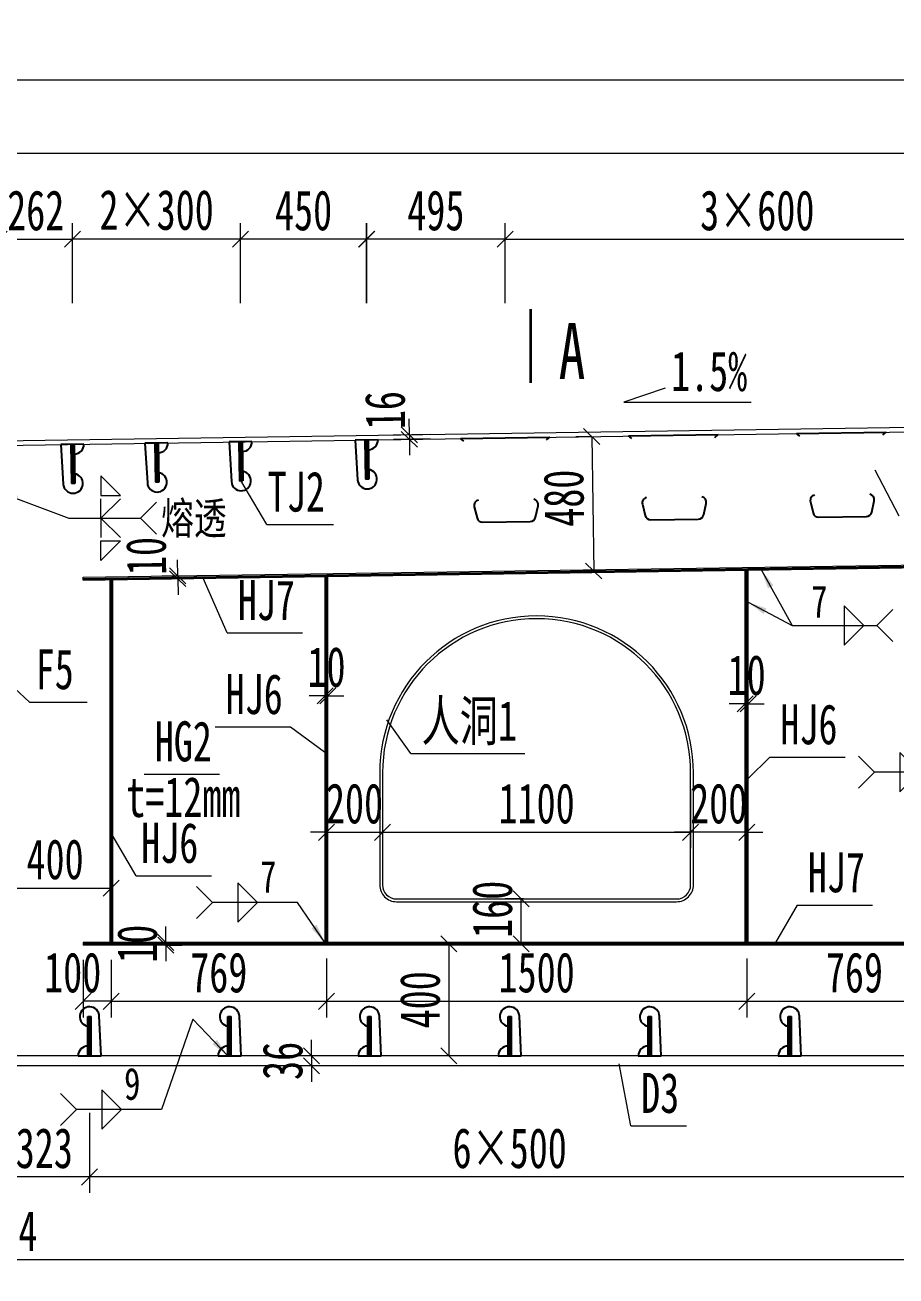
# Model space of a CAD drawing. Header units: millimetres. Extents: x -89049 to 410567, y -307459 to -100425.
# Drawn here: x 136825 to 139935, y -125392 to -120927 of the extents above; entities that cross this region are included whole.
import ezdxf
from ezdxf.enums import TextEntityAlignment as Align

# ---------------------------------------------------------------- set-up
doc = ezdxf.new("R2010")
doc.units = ezdxf.units.MM
doc.layers.get('Defpoints').update_dxf_attribs({"color": 8})
for name, color, linetype, lineweight in [('Dim', 4, 'Continuous', 15), ('文字', 7, 'Continuous', 15), ('粗线', 3, 'Continuous', 35), ('细实线', 4, 'Continuous', 15), ('钢板粗线', 1, 'Continuous', 25), ('钢板细线', 6, 'Continuous', 15)]:
    doc.layers.add(name, color=color, linetype=linetype, lineweight=lineweight)
doc.layers.add('Text', color=4, linetype='Continuous')
doc.styles.add('111', font='', dxfattribs={"width": 0.7})
doc.styles.add('BM_Dim', font='', dxfattribs={"width": 0.85})
doc.styles.add('SMEDI', font='', dxfattribs={"width": 0.75})
doc.styles.get("Standard").update_dxf_attribs({"font": ''})
doc.styles.get('111').set_extended_font_data('仿宋_GB2312')
doc.styles.get('BM_Dim').set_extended_font_data('仿宋_GB2312')
doc.styles.get('SMEDI').set_extended_font_data('仿宋_GB2312')
doc.styles.get('Standard').set_extended_font_data('仿宋_GB2312')
doc.dimstyles.new('200', dxfattribs={"dimscale": 0, "dimtxt": 2.5, "dimasz": 1, "dimexe": 1, "dimexo": 1, "dimgap": 0.6, "dimtad": 1, "dimdec": 0, "dimdsep": 46, "dimtxsty": '111', "dimblk": 'OBLIQUE', "dimcen": 0, "dimclrd": 4, "dimclre": 4, "dimclrt": 4, "dimadec": 1, "dimazin": 2, "dimtfac": 1, "dimtdec": 0, "dimtix": 1, "dimtmove": 2, "dimatfit": 3, "dimfxl": 4, "dimfxlon": 1, "dimtolj": 1, "dimlwd": -1, "dimlwe": -1, "dimarcsym": 0})
doc.dimstyles.new('MSteel_1.0_1.0', dxfattribs={"dimtxt": 3, "dimasz": 1.2, "dimexe": 1, "dimexo": 1, "dimgap": 1, "dimtad": 3, "dimtoh": 1, "dimdec": 0, "dimzin": 0, "dimdsep": 46, "dimtxsty": 'Standard', "dimblk": 'ARCHTICK', "dimcen": 0.09, "dimclrd": 3, "dimclre": 3, "dimadec": 0, "dimazin": 0, "dimtfac": 1, "dimtdec": 4, "dimtofl": 0, "dimtmove": 0, "dimatfit": 3, "dimfxl": 1, "dimtolj": 1, "dimtzin": 0, "dimarcsym": 0})

# ---------------------------------------------------------------- blocks, each defined once
blk = doc.blocks.new('_Oblique')
at = {"color": 0, "linetype": 'ByBlock', "lineweight": -2}
blk.add_line((-0.5, -0.5), (0.5, 0.5), dxfattribs=at)
blk = doc.blocks.new('*D317')
at = {"layer": 'Defpoints', "color": 0, "transparency": 16777216}
for p in [(140939.3, -121384.1), (130891.2, -122353), (140939.3, -122348.6)]:
    blk.add_point(p, dxfattribs=at)
at = {"layer": '细实线', "color": 4, "transparency": 16777216}
for p, q in [((130891.2, -121612.7), (130891.2, -121327)), ((140939.3, -121612.7), (140939.3, -121327)), ((130891.2, -121384.1), (140939.3, -121384.1))]:
    blk.add_line(p, q, dxfattribs=at)
at = {"layer": '细实线', "color": 4, "transparency": 16777216, "xscale": 57.14285714285715, "yscale": 57.14285714285715, "zscale": 57.14285714285715, "rotation": 180}
blk.add_blockref('_Oblique', (130891.2, -121384.1), dxfattribs=at)
at = {"layer": '细实线', "color": 4, "transparency": 16777216, "xscale": 57.14285714285715, "yscale": 57.14285714285715, "zscale": 57.14285714285715}
blk.add_blockref('_Oblique', (140939.3, -121384.1), dxfattribs=at)
at = {"layer": '细实线', "color": 4, "transparency": 16777216, "insert": (135915.2, -121281.9), "char_height": 142.86, "attachment_point": 5, "style": '111'}
blk.add_mtext('\\A1;10048', dxfattribs=at)
blk = doc.blocks.new('*D320')
at = {"layer": 'Defpoints', "color": 0, "transparency": 16777216}
for p in [(132916.5, -124624.1), (140550.5, -124642.1), (132916.5, -125334.5)]:
    blk.add_point(p, dxfattribs=at)
at = {"layer": '细实线', "color": 4, "transparency": 16777216}
for p, q in [((132916.5, -125105.9), (132916.5, -125391.6)), ((140550.5, -125105.9), (140550.5, -125391.6)), ((140550.5, -125334.5), (132916.5, -125334.5))]:
    blk.add_line(p, q, dxfattribs=at)
at = {"layer": '细实线', "color": 4, "transparency": 16777216, "xscale": 57.14285714285715, "yscale": 57.14285714285715, "zscale": 57.14285714285715, "rotation": 180}
blk.add_blockref('_Oblique', (132916.5, -125334.5), dxfattribs=at)
at = {"layer": '细实线', "color": 4, "transparency": 16777216, "xscale": 57.14285714285715, "yscale": 57.14285714285715, "zscale": 57.14285714285715}
blk.add_blockref('_Oblique', (140550.5, -125334.5), dxfattribs=at)
at = {"layer": '细实线', "color": 4, "transparency": 16777216, "insert": (136733.5, -125232.3), "char_height": 142.86, "attachment_point": 5, "style": '111'}
blk.add_mtext('\\A1;7634', dxfattribs=at)
blk = doc.blocks.new('*D336')
at = {"layer": 'Defpoints', "color": 0, "transparency": 16777216}
for p in [(140939.3, -121123.3), (128309.9, -122335.4), (140939.3, -122348.6)]:
    blk.add_point(p, dxfattribs=at)
at = {"layer": '细实线', "color": 4, "transparency": 16777216}
for p, q in [((128309.9, -121351.9), (128309.9, -121066.2)), ((140939.3, -121351.9), (140939.3, -121066.2)), ((128309.9, -121123.3), (140939.3, -121123.3))]:
    blk.add_line(p, q, dxfattribs=at)
at = {"layer": '细实线', "color": 4, "transparency": 16777216, "xscale": 57.14285714285715, "yscale": 57.14285714285715, "zscale": 57.14285714285715, "rotation": 180}
blk.add_blockref('_Oblique', (128309.9, -121123.3), dxfattribs=at)
at = {"layer": '细实线', "color": 4, "transparency": 16777216, "xscale": 57.14285714285715, "yscale": 57.14285714285715, "zscale": 57.14285714285715}
blk.add_blockref('_Oblique', (140939.3, -121123.3), dxfattribs=at)
at = {"layer": '细实线', "color": 4, "transparency": 16777216, "insert": (134624.6, -121021.1), "char_height": 142.86, "attachment_point": 5, "style": '111'}
blk.add_mtext('\\A1;12629', dxfattribs=at)
blk = doc.blocks.new('U型肋1')
at = {"layer": 'Defpoints'}
blk.add_line((-160, 0), (160, 0), dxfattribs=at)
at = {"layer": '钢板粗线', "color": 6}
for p, q in [((147.8, -9.7), (160, 0)), ((-147.8, -9.7), (-160, 0))]:
    blk.add_line(p, q, dxfattribs=at)
blk.add_lwpolyline([(-98.8, -220.5, 0.414266), (-113.8, -244.5), (-104.5, -284.5, 0.348876), (-85, -300), (85, -300, 0.348876), (104.5, -284.5), (113.8, -244.5, 0.414091), (98.8, -220.5, 0.414091)], format="xyb", dxfattribs=at)
blk = doc.blocks.new('12-140加劲 有过焊孔')
at = {"layer": 'Defpoints'}
blk.add_line((0, 0), (0, 140), dxfattribs=at)
at = {"layer": '钢板粗线', "color": 7}
for p, q in [((-6, 0), (-6, 140)), ((-6, 140), (6, 140)), ((6, 0), (6, 140)), ((41, 0), (35, 141.5)), ((-41, 0), (41, 0))]:
    blk.add_line(p, q, dxfattribs=at)
for centre, start, end in [((0, 140), 2.441, 260.1291), ((-6, 0), 90, 180)]:
    blk.add_arc(centre, 35, start, end, dxfattribs=at)
blk = doc.blocks.new('*D4658')
at = {"layer": 'Defpoints', "color": 0, "transparency": 16777216}
for p in [(-1238.1, 542.1), (-3038, -166.6), (-1238.1, -139.6)]:
    blk.add_point(p, dxfattribs=at)
at = {"layer": '细实线', "color": 4, "transparency": 16777216}
for p, q in [((-3038, 313.5), (-3038, 599.3)), ((-1238.1, 313.5), (-1238.1, 599.3)), ((-3038, 542.1), (-1238.1, 542.1))]:
    blk.add_line(p, q, dxfattribs=at)
at = {"layer": '细实线', "color": 4, "transparency": 16777216, "xscale": 57.14285714285715, "yscale": 57.14285714285715, "zscale": 57.14285714285715, "rotation": 180}
blk.add_blockref('_Oblique', (-3038, 542.1), dxfattribs=at)
at = {"layer": '细实线', "color": 4, "transparency": 16777216, "xscale": 57.14285714285715, "yscale": 57.14285714285715, "zscale": 57.14285714285715}
blk.add_blockref('_Oblique', (-1238.1, 542.1), dxfattribs=at)
at = {"layer": '细实线', "color": 4, "transparency": 16777216, "insert": (-2138, 644.4), "char_height": 142.86, "attachment_point": 5, "style": '111'}
blk.add_mtext('\\A1;3×600', dxfattribs=at)
blk = doc.blocks.new('*D4660')
at = {"layer": 'Defpoints', "color": 0, "transparency": 16777216}
for p in [(-3729.8, -2408.1), (-3589.7, -2372.1), (-3589.7, -2408.1)]:
    blk.add_point(p, dxfattribs=at)
at = {"layer": '细实线', "color": 4, "transparency": 16777216}
for p, q in [((-3729.8, -2372.1), (-3729.8, -2314.9)), ((-3646.9, -2372.1), (-3786.9, -2372.1)), ((-3646.9, -2408.1), (-3786.9, -2408.1)), ((-3729.8, -2372.1), (-3729.8, -2408.1)), ((-3729.8, -2408.1), (-3729.8, -2465.2))]:
    blk.add_line(p, q, dxfattribs=at)
at = {"layer": '细实线', "color": 4, "transparency": 16777216, "xscale": 57.14285714285715, "yscale": 57.14285714285715, "zscale": 57.14285714285715}
for p, rotation in [((-3729.8, -2372.1), 270), ((-3729.8, -2408.1), 90)]:
    blk.add_blockref('_Oblique', p, dxfattribs=dict(at, rotation=rotation))
at = {"layer": '细实线', "color": 4, "transparency": 16777216, "insert": (-3832, -2390.1), "char_height": 142.86, "attachment_point": 5, "rotation": 90, "style": '111'}
blk.add_mtext('\\A1;36', dxfattribs=at)
blk = doc.blocks.new('*D4661')
at = {"layer": 'Defpoints', "color": 0, "transparency": 16777216}
for p in [(-4249.6, -1967.1), (-4249.6, -1977.1), (-4249, -1977.1)]:
    blk.add_point(p, dxfattribs=at)
at = {"layer": '细实线', "color": 4, "transparency": 16777216}
for p, q in [((-4249, -1967.1), (-4249, -1909.9)), ((-4249, -1967.1), (-4191.8, -1967.1)), ((-4249, -1967.1), (-4249, -1977.1)), ((-4249, -1977.1), (-4191.8, -1977.1)), ((-4249, -1977.1), (-4249, -2034.2))]:
    blk.add_line(p, q, dxfattribs=at)
at = {"layer": '细实线', "color": 4, "transparency": 16777216, "xscale": 57.14285714285715, "yscale": 57.14285714285715, "zscale": 57.14285714285715}
for p, rotation in [((-4249, -1967.1), 270), ((-4249, -1977.1), 90)]:
    blk.add_blockref('_Oblique', p, dxfattribs=dict(at, rotation=rotation))
at = {"layer": '细实线', "color": 4, "transparency": 16777216, "insert": (-4351.2, -1972.1), "char_height": 142.86, "attachment_point": 5, "rotation": 90, "style": '111'}
blk.add_mtext('\\A1;10', dxfattribs=at)
blk = doc.blocks.new('*D4662')
at = {"layer": 'Defpoints', "color": 0, "transparency": 16777216}
for p in [(-3670.8, -1087.3), (-3680.8, -1142.1), (-3670.8, -1142.1)]:
    blk.add_point(p, dxfattribs=at)
at = {"layer": '细实线', "color": 4, "transparency": 16777216}
for p, q in [((-3680.8, -1087.3), (-3680.8, -1030.2)), ((-3670.8, -1087.3), (-3670.8, -1030.2)), ((-3680.8, -1087.3), (-3737.9, -1087.3)), ((-3680.8, -1087.3), (-3670.8, -1087.3)), ((-3670.8, -1087.3), (-3613.6, -1087.3))]:
    blk.add_line(p, q, dxfattribs=at)
at = {"layer": '细实线', "color": 4, "transparency": 16777216, "xscale": 57.14285714285715, "yscale": 57.14285714285715, "zscale": 57.14285714285715}
blk.add_blockref('_Oblique', (-3680.8, -1087.3), dxfattribs=at)
at = {"layer": '细实线', "color": 4, "transparency": 16777216, "xscale": 57.14285714285715, "yscale": 57.14285714285715, "zscale": 57.14285714285715, "rotation": 180}
blk.add_blockref('_Oblique', (-3670.8, -1087.3), dxfattribs=at)
at = {"layer": '细实线', "color": 4, "transparency": 16777216, "insert": (-3675.8, -985.1), "char_height": 142.86, "attachment_point": 5, "style": '111'}
blk.add_mtext('\\A1;10', dxfattribs=at)
blk = doc.blocks.new('*D4663')
at = {"layer": 'Defpoints', "color": 0, "transparency": 16777216}
for p in [(-3675.8, -1972.1), (-2175.8, -1969.1), (-2175.8, -2177.5)]:
    blk.add_point(p, dxfattribs=at)
at = {"layer": '细实线', "color": 4, "transparency": 16777216}
for p, q in [((-3675.8, -2029.2), (-3675.8, -2234.7)), ((-2175.8, -2026.2), (-2175.8, -2234.7)), ((-3675.8, -2177.5), (-2175.8, -2177.5))]:
    blk.add_line(p, q, dxfattribs=at)
at = {"layer": '细实线', "color": 4, "transparency": 16777216, "xscale": 57.14285714285715, "yscale": 57.14285714285715, "zscale": 57.14285714285715, "rotation": 180}
blk.add_blockref('_Oblique', (-3675.8, -2177.5), dxfattribs=at)
at = {"layer": '细实线', "color": 4, "transparency": 16777216, "xscale": 57.14285714285715, "yscale": 57.14285714285715, "zscale": 57.14285714285715}
blk.add_blockref('_Oblique', (-2175.8, -2177.5), dxfattribs=at)
at = {"layer": '细实线', "color": 4, "transparency": 16777216, "insert": (-2925.8, -2075.3), "char_height": 142.86, "attachment_point": 5, "style": '111'}
blk.add_mtext('\\A1;1500', dxfattribs=at)
blk = doc.blocks.new('*D4664')
at = {"layer": 'Defpoints', "color": 0, "transparency": 16777216}
for p in [(-2175.8, -1967.1), (-1406.6, -1975.1), (-1406.6, -2177.5)]:
    blk.add_point(p, dxfattribs=at)
at = {"layer": '细实线', "color": 4, "transparency": 16777216}
for p, q in [((-2175.8, -2024.2), (-2175.8, -2234.7)), ((-1406.6, -2032.2), (-1406.6, -2234.7)), ((-2175.8, -2177.5), (-1406.6, -2177.5))]:
    blk.add_line(p, q, dxfattribs=at)
at = {"layer": '细实线', "color": 4, "transparency": 16777216, "xscale": 57.14285714285715, "yscale": 57.14285714285715, "zscale": 57.14285714285715, "rotation": 180}
blk.add_blockref('_Oblique', (-2175.8, -2177.5), dxfattribs=at)
at = {"layer": '细实线', "color": 4, "transparency": 16777216, "xscale": 57.14285714285715, "yscale": 57.14285714285715, "zscale": 57.14285714285715}
blk.add_blockref('_Oblique', (-1406.6, -2177.5), dxfattribs=at)
at = {"layer": '细实线', "color": 4, "transparency": 16777216, "insert": (-1791.2, -2075.3), "char_height": 142.86, "attachment_point": 5, "style": '111'}
blk.add_mtext('\\A1;769', dxfattribs=at)
blk = doc.blocks.new('*D4665')
at = {"layer": 'Defpoints', "color": 0, "transparency": 16777216}
for p in [(-2375.8, -1364.1), (-3475.8, -1398.5), (-2375.8, -1574.4)]:
    blk.add_point(p, dxfattribs=at)
at = {"layer": '细实线', "color": 4, "transparency": 16777216}
for p, q in [((-2375.8, -1421.2), (-2375.8, -1631.5)), ((-3475.8, -1455.7), (-3475.8, -1631.5)), ((-3475.8, -1574.4), (-2375.8, -1574.4))]:
    blk.add_line(p, q, dxfattribs=at)
at = {"layer": '细实线', "color": 4, "transparency": 16777216, "xscale": 57.14285714285715, "yscale": 57.14285714285715, "zscale": 57.14285714285715, "rotation": 180}
blk.add_blockref('_Oblique', (-3475.8, -1574.4), dxfattribs=at)
at = {"layer": '细实线', "color": 4, "transparency": 16777216, "xscale": 57.14285714285715, "yscale": 57.14285714285715, "zscale": 57.14285714285715}
blk.add_blockref('_Oblique', (-2375.8, -1574.4), dxfattribs=at)
at = {"layer": '细实线', "color": 4, "transparency": 16777216, "insert": (-2925.8, -1472.2), "char_height": 142.86, "attachment_point": 5, "style": '111'}
blk.add_mtext('\\A1;1100', dxfattribs=at)
blk = doc.blocks.new('*D4666')
at = {"layer": 'Defpoints', "color": 0, "transparency": 16777216}
for p in [(-3475.8, -1398.5), (-3675.8, -1456.9), (-3475.8, -1574.4)]:
    blk.add_point(p, dxfattribs=at)
at = {"layer": '细实线', "color": 4, "transparency": 16777216}
for p, q in [((-3475.8, -1455.7), (-3475.8, -1631.5)), ((-3675.8, -1514.1), (-3675.8, -1631.5)), ((-3675.8, -1574.4), (-3732.9, -1574.4)), ((-3675.8, -1574.4), (-3475.8, -1574.4)), ((-3475.8, -1574.4), (-3418.6, -1574.4))]:
    blk.add_line(p, q, dxfattribs=at)
at = {"layer": '细实线', "color": 4, "transparency": 16777216, "xscale": 57.14285714285715, "yscale": 57.14285714285715, "zscale": 57.14285714285715}
blk.add_blockref('_Oblique', (-3675.8, -1574.4), dxfattribs=at)
at = {"layer": '细实线', "color": 4, "transparency": 16777216, "xscale": 57.14285714285715, "yscale": 57.14285714285715, "zscale": 57.14285714285715, "rotation": 180}
blk.add_blockref('_Oblique', (-3475.8, -1574.4), dxfattribs=at)
at = {"layer": '细实线', "color": 4, "transparency": 16777216, "insert": (-3575.8, -1472.2), "char_height": 142.86, "attachment_point": 5, "style": '111'}
blk.add_mtext('\\A1;200', dxfattribs=at)
blk = doc.blocks.new('*D4668')
at = {"layer": 'Defpoints', "color": 0, "transparency": 16777216}
for p in [(-3208, -1972.1), (-3239.5, -2372.1), (-3208, -2372.1)]:
    blk.add_point(p, dxfattribs=at)
at = {"layer": '细实线', "color": 4, "transparency": 16777216}
for p, q in [((-3239.5, -1972.1), (-3296.6, -1972.1)), ((-3239.5, -1972.1), (-3239.5, -2372.1)), ((-3239.5, -2372.1), (-3296.6, -2372.1))]:
    blk.add_line(p, q, dxfattribs=at)
at = {"layer": '细实线', "color": 4, "transparency": 16777216, "xscale": 57.14285714285715, "yscale": 57.14285714285715, "zscale": 57.14285714285715}
for p, rotation in [((-3239.5, -1972.1), 90), ((-3239.5, -2372.1), 270)]:
    blk.add_blockref('_Oblique', p, dxfattribs=dict(at, rotation=rotation))
at = {"layer": '细实线', "color": 4, "transparency": 16777216, "insert": (-3341.7, -2172.1), "char_height": 142.86, "attachment_point": 5, "rotation": 90, "style": '111'}
blk.add_mtext('\\A1;400', dxfattribs=at)
blk = doc.blocks.new('角焊缝1')
at = {"layer": 'Dim'}
blk.add_line((-3101.175, 370.223), (-3106.48, 370.223), dxfattribs=at)
blk.add_lwpolyline([(-3107.48, 369.223), (-3106.48, 370.223), (-3107.48, 371.223)], dxfattribs=at)
blk.add_lwpolyline([(-3104.907, 371.455), (-3104.907, 368.992), (-3103.675, 370.223)], close=True, dxfattribs=at)
blk = doc.blocks.new('_ArchTick')
at = {"color": 0, "linetype": 'ByBlock', "const_width": 0.15}
blk.add_lwpolyline([(-0.5, -0.5), (0.5, 0.5)], dxfattribs=at)
blk = doc.blocks.new('*D4671')
at = {"layer": 'Defpoints', "color": 0, "transparency": 16777216}
for p in [(-2170.8, -1116.3), (-2180.8, -1171), (-2170.8, -1171)]:
    blk.add_point(p, dxfattribs=at)
at = {"layer": '细实线', "color": 4, "transparency": 16777216}
for p, q in [((-2180.8, -1116.3), (-2180.8, -1059.1)), ((-2170.8, -1116.3), (-2170.8, -1059.1)), ((-2180.8, -1116.3), (-2237.9, -1116.3)), ((-2180.8, -1116.3), (-2170.8, -1116.3)), ((-2170.8, -1116.3), (-2113.6, -1116.3))]:
    blk.add_line(p, q, dxfattribs=at)
at = {"layer": '细实线', "color": 4, "transparency": 16777216, "xscale": 57.14285714285715, "yscale": 57.14285714285715, "zscale": 57.14285714285715}
blk.add_blockref('_Oblique', (-2180.8, -1116.3), dxfattribs=at)
at = {"layer": '细实线', "color": 4, "transparency": 16777216, "xscale": 57.14285714285715, "yscale": 57.14285714285715, "zscale": 57.14285714285715, "rotation": 180}
blk.add_blockref('_Oblique', (-2170.8, -1116.3), dxfattribs=at)
at = {"layer": '细实线', "color": 4, "transparency": 16777216, "insert": (-2175.8, -1014), "char_height": 142.86, "attachment_point": 5, "style": '111'}
blk.add_mtext('\\A1;10', dxfattribs=at)
blk = doc.blocks.new('*D4673')
at = {"layer": 'Defpoints', "color": 0, "transparency": 16777216}
for p in [(-4206.9, -669.1), (-4171.7, -658.6), (-4171.6, -668.6)]:
    blk.add_point(p, dxfattribs=at)
at = {"layer": '细实线', "color": 4, "transparency": 16777216}
for p, q in [((-4207, -659.1), (-4207.9, -602)), ((-4207, -659.1), (-4264.2, -660)), ((-4206.9, -669.1), (-4264, -670)), ((-4207, -659.1), (-4206.9, -669.1)), ((-4206.9, -669.1), (-4206, -726.3))]:
    blk.add_line(p, q, dxfattribs=at)
at = {"layer": '细实线', "color": 4, "transparency": 16777216, "xscale": 57.14285714285715, "yscale": 57.14285714285715, "zscale": 57.14285714285715}
for p, rotation in [((-4207, -659.1), 270.8593722435713), ((-4206.9, -669.1), 90.85937224357133)]:
    blk.add_blockref('_Oblique', p, dxfattribs=dict(at, rotation=rotation))
at = {"layer": '细实线', "color": 4, "transparency": 16777216, "insert": (-4319.2, -588.4), "char_height": 142.86, "attachment_point": 5, "rotation": 90.8594, "style": '111'}
blk.add_mtext('\\A1;10', dxfattribs=at)
blk = doc.blocks.new('*D4674')
at = {"layer": 'Defpoints', "color": 0, "transparency": 16777216}
for p in [(-2375.8, -1398.5), (-2175.8, -1456.9), (-2375.8, -1574.4)]:
    blk.add_point(p, dxfattribs=at)
at = {"layer": '细实线', "color": 4, "transparency": 16777216}
for p, q in [((-2375.8, -1455.7), (-2375.8, -1631.5)), ((-2175.8, -1514.1), (-2175.8, -1631.5)), ((-2375.8, -1574.4), (-2432.9, -1574.4)), ((-2175.8, -1574.4), (-2375.8, -1574.4)), ((-2175.8, -1574.4), (-2118.6, -1574.4))]:
    blk.add_line(p, q, dxfattribs=at)
at = {"layer": '细实线', "color": 4, "transparency": 16777216, "xscale": 57.14285714285715, "yscale": 57.14285714285715, "zscale": 57.14285714285715}
blk.add_blockref('_Oblique', (-2375.8, -1574.4), dxfattribs=at)
at = {"layer": '细实线', "color": 4, "transparency": 16777216, "xscale": 57.14285714285715, "yscale": 57.14285714285715, "zscale": 57.14285714285715, "rotation": 180}
blk.add_blockref('_Oblique', (-2175.8, -1574.4), dxfattribs=at)
at = {"layer": '细实线', "color": 4, "transparency": 16777216, "insert": (-2275.8, -1472.2), "char_height": 142.86, "attachment_point": 5, "style": '111'}
blk.add_mtext('\\A1;200', dxfattribs=at)
blk = doc.blocks.new('角焊缝2')
at = {"layer": 'Dim'}
blk.add_line((-3138.009, 370.223), (-3132.704, 370.223), dxfattribs=at)
blk.add_lwpolyline([(-3134.754, 371.455), (-3134.754, 368.992), (-3133.523, 370.223)], close=True, dxfattribs=at)
blk.add_lwpolyline([(-3131.704, 369.223), (-3132.704, 370.223), (-3131.704, 371.223)], dxfattribs=at)
blk = doc.blocks.new('*D4675')
at = {"layer": 'Defpoints', "color": 0, "transparency": 16777216}
for p in [(-2711.9, -161.7), (-2721.7, -641.9), (-2704.7, -641.6)]:
    blk.add_point(p, dxfattribs=at)
at = {"layer": '细实线', "color": 4, "transparency": 16777216}
for p, q in [((-2728.9, -161.9), (-2786, -162.8)), ((-2728.9, -161.9), (-2721.7, -641.9)), ((-2721.7, -641.9), (-2778.8, -642.7))]:
    blk.add_line(p, q, dxfattribs=at)
at = {"layer": '细实线', "color": 4, "transparency": 16777216, "xscale": 57.14285714285715, "yscale": 57.14285714285715, "zscale": 57.14285714285715}
for p, rotation in [((-2728.9, -161.9), 90.85937224365449), ((-2721.7, -641.9), 270.8593722436545)]:
    blk.add_blockref('_Oblique', p, dxfattribs=dict(at, rotation=rotation))
at = {"layer": '细实线', "color": 4, "transparency": 16777216, "insert": (-2828.2, -382.2), "char_height": 142.86, "attachment_point": 5, "rotation": 90.8594, "style": '111'}
blk.add_mtext('\\A1;480', dxfattribs=at)
blk = doc.blocks.new('*D4678')
at = {"layer": 'Defpoints', "color": 0, "transparency": 16777216}
for p in [(-4521.9, -2372.1), (-1521.9, -2372.1), (-4521.9, -2804.4)]:
    blk.add_point(p, dxfattribs=at)
at = {"layer": '细实线', "color": 4, "transparency": 16777216}
for p, q in [((-4521.9, -2575.8), (-4521.9, -2861.5)), ((-1521.9, -2575.8), (-1521.9, -2861.5)), ((-1521.9, -2804.4), (-4521.9, -2804.4))]:
    blk.add_line(p, q, dxfattribs=at)
at = {"layer": '细实线', "color": 4, "transparency": 16777216, "xscale": 57.14285714285715, "yscale": 57.14285714285715, "zscale": 57.14285714285715, "rotation": 180}
blk.add_blockref('_Oblique', (-4521.9, -2804.4), dxfattribs=at)
at = {"layer": '细实线', "color": 4, "transparency": 16777216, "xscale": 57.14285714285715, "yscale": 57.14285714285715, "zscale": 57.14285714285715}
blk.add_blockref('_Oblique', (-1521.9, -2804.4), dxfattribs=at)
at = {"layer": '细实线', "color": 4, "transparency": 16777216, "insert": (-3021.9, -2702.2), "char_height": 142.86, "attachment_point": 5, "style": '111'}
blk.add_mtext('\\A1;6×500', dxfattribs=at)
blk = doc.blocks.new('*D4679')
at = {"layer": 'Defpoints', "color": 0, "transparency": 16777216}
for p in [(-3532.9, 542.1), (-3532.9, -173.9), (-3038, -166.6)]:
    blk.add_point(p, dxfattribs=at)
at = {"layer": '细实线', "color": 4, "transparency": 16777216}
for p, q in [((-3532.9, 313.5), (-3532.9, 599.3)), ((-3038, 313.5), (-3038, 599.3)), ((-3038, 542.1), (-3532.9, 542.1))]:
    blk.add_line(p, q, dxfattribs=at)
at = {"layer": '细实线', "color": 4, "transparency": 16777216, "xscale": 57.14285714285715, "yscale": 57.14285714285715, "zscale": 57.14285714285715, "rotation": 180}
blk.add_blockref('_Oblique', (-3532.9, 542.1), dxfattribs=at)
at = {"layer": '细实线', "color": 4, "transparency": 16777216, "xscale": 57.14285714285715, "yscale": 57.14285714285715, "zscale": 57.14285714285715}
blk.add_blockref('_Oblique', (-3038, 542.1), dxfattribs=at)
at = {"layer": '细实线', "color": 4, "transparency": 16777216, "insert": (-3285.4, 644.4), "char_height": 142.86, "attachment_point": 5, "style": '111'}
blk.add_mtext('\\A1;495', dxfattribs=at)
blk = doc.blocks.new('*D4680')
at = {"layer": 'Defpoints', "color": 0, "transparency": 16777216}
for p in [(-3982.9, 542.1), (-3532.4, -166.6), (-3982.9, -180.6)]:
    blk.add_point(p, dxfattribs=at)
at = {"layer": '细实线', "color": 4, "transparency": 16777216}
for p, q in [((-3982.9, 313.5), (-3982.9, 599.3)), ((-3532.4, 313.5), (-3532.4, 599.3)), ((-3532.4, 542.1), (-3982.9, 542.1))]:
    blk.add_line(p, q, dxfattribs=at)
at = {"layer": '细实线', "color": 4, "transparency": 16777216, "xscale": 57.14285714285715, "yscale": 57.14285714285715, "zscale": 57.14285714285715, "rotation": 180}
blk.add_blockref('_Oblique', (-3982.9, 542.1), dxfattribs=at)
at = {"layer": '细实线', "color": 4, "transparency": 16777216, "xscale": 57.14285714285715, "yscale": 57.14285714285715, "zscale": 57.14285714285715}
blk.add_blockref('_Oblique', (-3532.4, 542.1), dxfattribs=at)
at = {"layer": '细实线', "color": 4, "transparency": 16777216, "insert": (-3757.7, 644.4), "char_height": 142.86, "attachment_point": 5, "style": '111'}
blk.add_mtext('\\A1;450', dxfattribs=at)
blk = doc.blocks.new('*D4681')
at = {"layer": 'Defpoints', "color": 0, "transparency": 16777216}
for p in [(-4582.9, 542.1), (-4582.9, -189.6), (-3982.9, -180.6)]:
    blk.add_point(p, dxfattribs=at)
at = {"layer": '细实线', "color": 4, "transparency": 16777216}
for p, q in [((-4582.9, 313.5), (-4582.9, 599.3)), ((-3982.9, 313.5), (-3982.9, 599.3)), ((-3982.9, 542.1), (-4582.9, 542.1))]:
    blk.add_line(p, q, dxfattribs=at)
at = {"layer": '细实线', "color": 4, "transparency": 16777216, "xscale": 57.14285714285715, "yscale": 57.14285714285715, "zscale": 57.14285714285715, "rotation": 180}
blk.add_blockref('_Oblique', (-4582.9, 542.1), dxfattribs=at)
at = {"layer": '细实线', "color": 4, "transparency": 16777216, "xscale": 57.14285714285715, "yscale": 57.14285714285715, "zscale": 57.14285714285715}
blk.add_blockref('_Oblique', (-3982.9, 542.1), dxfattribs=at)
at = {"layer": '细实线', "color": 4, "transparency": 16777216, "insert": (-4282.4, 646), "char_height": 142.86, "attachment_point": 5, "style": '111'}
blk.add_mtext('\\A1;2×300', dxfattribs=at)
blk = doc.blocks.new('*D4682')
at = {"layer": 'Defpoints', "color": 0, "transparency": 16777216}
for p in [(-3379.9, -171.7), (-3248.8, -153.7), (-3248.6, -169.7)]:
    blk.add_point(p, dxfattribs=at)
at = {"layer": '细实线', "color": 4, "transparency": 16777216}
for p, q in [((-3380.1, -155.7), (-3381, -98.6)), ((-3305.9, -154.6), (-3437.3, -156.5)), ((-3305.7, -170.6), (-3437, -172.5)), ((-3380.1, -155.7), (-3379.9, -171.7)), ((-3379.9, -171.7), (-3379, -228.8))]:
    blk.add_line(p, q, dxfattribs=at)
at = {"layer": '细实线', "color": 4, "transparency": 16777216, "xscale": 57.14285714285715, "yscale": 57.14285714285715, "zscale": 57.14285714285715}
for p, rotation in [((-3380.1, -155.7), 270.8593722436533), ((-3379.9, -171.7), 90.85937224365327)]:
    blk.add_blockref('_Oblique', p, dxfattribs=dict(at, rotation=rotation))
at = {"layer": '细实线', "color": 4, "transparency": 16777216, "insert": (-3466.2, -68.2), "char_height": 142.86, "attachment_point": 5, "rotation": 90.8594, "style": '111'}
blk.add_mtext('\\A1;16', dxfattribs=at)
blk = doc.blocks.new('*D4683')
at = {"layer": 'Defpoints', "color": 0, "transparency": 16777216}
for p in [(-4582.9, 542.1), (-4844.9, -197.4), (-4582.9, -189.7)]:
    blk.add_point(p, dxfattribs=at)
at = {"layer": '细实线', "color": 4, "transparency": 16777216}
for p, q in [((-4844.9, 313.5), (-4844.9, 599.3)), ((-4582.9, 313.5), (-4582.9, 599.3)), ((-4844.9, 542.1), (-4582.9, 542.1))]:
    blk.add_line(p, q, dxfattribs=at)
at = {"layer": '细实线', "color": 4, "transparency": 16777216, "xscale": 57.14285714285715, "yscale": 57.14285714285715, "zscale": 57.14285714285715, "rotation": 180}
blk.add_blockref('_Oblique', (-4844.9, 542.1), dxfattribs=at)
at = {"layer": '细实线', "color": 4, "transparency": 16777216, "xscale": 57.14285714285715, "yscale": 57.14285714285715, "zscale": 57.14285714285715}
blk.add_blockref('_Oblique', (-4582.9, 542.1), dxfattribs=at)
at = {"layer": '细实线', "color": 4, "transparency": 16777216, "insert": (-4713.9, 644.4), "char_height": 142.86, "attachment_point": 5, "style": '111'}
blk.add_mtext('\\A1;262', dxfattribs=at)
blk = doc.blocks.new('*D4684')
at = {"layer": 'Defpoints', "color": 0, "transparency": 16777216}
for p in [(-4444.9, -1972.1), (-3675.8, -1967.1), (-3675.8, -2177.5)]:
    blk.add_point(p, dxfattribs=at)
at = {"layer": '细实线', "color": 4, "transparency": 16777216}
for p, q in [((-4444.9, -2029.2), (-4444.9, -2234.7)), ((-3675.8, -2024.2), (-3675.8, -2234.7)), ((-4444.9, -2177.5), (-3675.8, -2177.5))]:
    blk.add_line(p, q, dxfattribs=at)
at = {"layer": '细实线', "color": 4, "transparency": 16777216, "xscale": 57.14285714285715, "yscale": 57.14285714285715, "zscale": 57.14285714285715, "rotation": 180}
blk.add_blockref('_Oblique', (-4444.9, -2177.5), dxfattribs=at)
at = {"layer": '细实线', "color": 4, "transparency": 16777216, "xscale": 57.14285714285715, "yscale": 57.14285714285715, "zscale": 57.14285714285715}
blk.add_blockref('_Oblique', (-3675.8, -2177.5), dxfattribs=at)
at = {"layer": '细实线', "color": 4, "transparency": 16777216, "insert": (-4060.4, -2075.3), "char_height": 142.86, "attachment_point": 5, "style": '111'}
blk.add_mtext('\\A1;769', dxfattribs=at)
blk = doc.blocks.new('*D4685')
at = {"layer": 'Defpoints', "color": 0, "transparency": 16777216}
for p in [(-4544.9, -1972.1), (-4444.9, -1972.1), (-4544.9, -2177.5)]:
    blk.add_point(p, dxfattribs=at)
at = {"layer": '细实线', "color": 4, "transparency": 16777216}
for p, q in [((-4544.9, -2029.2), (-4544.9, -2234.7)), ((-4444.9, -2029.2), (-4444.9, -2234.7)), ((-4444.9, -2177.5), (-4544.9, -2177.5))]:
    blk.add_line(p, q, dxfattribs=at)
at = {"layer": '细实线', "color": 4, "transparency": 16777216, "xscale": 57.14285714285715, "yscale": 57.14285714285715, "zscale": 57.14285714285715, "rotation": 180}
blk.add_blockref('_Oblique', (-4544.9, -2177.5), dxfattribs=at)
at = {"layer": '细实线', "color": 4, "transparency": 16777216, "xscale": 57.14285714285715, "yscale": 57.14285714285715, "zscale": 57.14285714285715}
blk.add_blockref('_Oblique', (-4444.9, -2177.5), dxfattribs=at)
at = {"layer": '细实线', "color": 4, "transparency": 16777216, "insert": (-4582, -2075.3), "char_height": 142.86, "attachment_point": 5, "style": '111'}
blk.add_mtext('\\A1;100', dxfattribs=at)
blk = doc.blocks.new('*D4686')
at = {"layer": 'Defpoints', "color": 0, "transparency": 16777216}
for p in [(-4844.9, -1534.4), (-4444.9, -1534.4), (-4444.9, -1773.6)]:
    blk.add_point(p, dxfattribs=at)
at = {"layer": '细实线', "color": 4, "transparency": 16777216}
for p, q in [((-4844.9, -1591.5), (-4844.9, -1830.7)), ((-4444.9, -1591.5), (-4444.9, -1830.7)), ((-4844.9, -1773.6), (-4444.9, -1773.6))]:
    blk.add_line(p, q, dxfattribs=at)
at = {"layer": '细实线', "color": 4, "transparency": 16777216, "xscale": 57.14285714285715, "yscale": 57.14285714285715, "zscale": 57.14285714285715, "rotation": 180}
blk.add_blockref('_Oblique', (-4844.9, -1773.6), dxfattribs=at)
at = {"layer": '细实线', "color": 4, "transparency": 16777216, "xscale": 57.14285714285715, "yscale": 57.14285714285715, "zscale": 57.14285714285715}
blk.add_blockref('_Oblique', (-4444.9, -1773.6), dxfattribs=at)
at = {"layer": '细实线', "color": 4, "transparency": 16777216, "insert": (-4644.9, -1671.3), "char_height": 142.86, "attachment_point": 5, "style": '111'}
blk.add_mtext('\\A1;400', dxfattribs=at)
blk = doc.blocks.new('*D4688')
at = {"layer": 'Defpoints', "color": 0, "transparency": 16777216}
for p in [(-4844.9, -2372.1), (-4521.9, -2372.1), (-4844.9, -2804.4)]:
    blk.add_point(p, dxfattribs=at)
at = {"layer": '细实线', "color": 4, "transparency": 16777216}
for p, q in [((-4844.9, -2575.8), (-4844.9, -2861.5)), ((-4521.9, -2575.8), (-4521.9, -2861.5)), ((-4521.9, -2804.4), (-4844.9, -2804.4))]:
    blk.add_line(p, q, dxfattribs=at)
at = {"layer": '细实线', "color": 4, "transparency": 16777216, "xscale": 57.14285714285715, "yscale": 57.14285714285715, "zscale": 57.14285714285715, "rotation": 180}
blk.add_blockref('_Oblique', (-4844.9, -2804.4), dxfattribs=at)
at = {"layer": '细实线', "color": 4, "transparency": 16777216, "xscale": 57.14285714285715, "yscale": 57.14285714285715, "zscale": 57.14285714285715}
blk.add_blockref('_Oblique', (-4521.9, -2804.4), dxfattribs=at)
at = {"layer": '细实线', "color": 4, "transparency": 16777216, "insert": (-4683.4, -2702.2), "char_height": 142.86, "attachment_point": 5, "style": '111'}
blk.add_mtext('\\A1;323', dxfattribs=at)
blk = doc.blocks.new('全融透1')
at = {"layer": 'Dim'}
blk.add_line((0, 0), (4.479, 0), dxfattribs=at)
for points in [[(1.995, 2.645), (1.995, 1.414), (3.227, 1.414)], [(1.995, -2.645), (1.995, -1.414), (3.227, -1.414)]]:
    blk.add_lwpolyline(points, close=True, dxfattribs=at)
for points in [[(3.227, 1.206), (1.995, 0), (1.995, 1.206)], [(5.479, 1), (4.479, 0), (5.479, -1)], [(3.227, -1.206), (1.995, 0), (1.995, -1.206)]]:
    blk.add_lwpolyline(points, dxfattribs=at)
at = {"layer": 'Text', "style": 'SMEDI', "width": 0.75}
blk.add_text('熔透', height=2, dxfattribs=at).set_placement((5.77, 0), align=Align.MIDDLE_LEFT)
blk = doc.blocks.new('*D4696')
at = {"layer": 'Defpoints', "color": 0, "transparency": 16777216}
for p in [(-2981.3, -1812.1), (-2915.1, -1812.1), (-2915.3, -1972.1)]:
    blk.add_point(p, dxfattribs=at)
at = {"layer": '细实线', "color": 4, "transparency": 16777216}
for p, q in [((-2972.3, -1812.1), (-3038.5, -1812.1)), ((-2981.3, -1972.1), (-2981.3, -1812.1)), ((-2972.4, -1972.1), (-3038.5, -1972.1))]:
    blk.add_line(p, q, dxfattribs=at)
at = {"layer": '细实线', "color": 4, "transparency": 16777216, "xscale": 57.14285714285715, "yscale": 57.14285714285715, "zscale": 57.14285714285715}
for p, rotation in [((-2981.3, -1812.1), 90), ((-2981.3, -1972.1), 270)]:
    blk.add_blockref('_Oblique', p, dxfattribs=dict(at, rotation=rotation))
at = {"layer": '细实线', "color": 4, "transparency": 16777216, "insert": (-3083.6, -1849.2), "char_height": 142.86, "attachment_point": 5, "rotation": 90, "style": '111'}
blk.add_mtext('\\A1;160', dxfattribs=at)
blk = doc.blocks.new('*D560')
at = {"layer": 'Defpoints', "color": 0, "transparency": 16777216}
for p in [(130901.3, -122374.3), (132798.2, -124578.2), (132916.5, -124606.1), (132957, -124606.1), (140029.9, -124606.1)]:
    blk.add_point(p, dxfattribs=at)
at = {"layer": '细实线', "color": 4, "transparency": 16777216}
blk.add_line((132859.4, -124606.1), (132738.7, -124606.1), dxfattribs=at)
blk.add_arc((132957, -124606.1), 161.2, 132.6489, 180, dxfattribs=at)
at = {"layer": '细实线', "color": 4, "transparency": 16777216, "xscale": 57.14285714285715, "yscale": 57.14285714285715, "zscale": 57.14285714285715}
for p, rotation in [((132847.8, -124487.5), 42.64891912976098), ((132795.8, -124606.1), 270)]:
    blk.add_blockref('_Oblique', p, dxfattribs=dict(at, rotation=rotation))
at = {"layer": '细实线', "color": 4, "transparency": 16777216, "insert": (132658.3, -124508.2), "char_height": 142.857, "attachment_point": 5, "rotation": 71.8543, "style": '111'}
blk.add_mtext('\\A1;47.4%%d', dxfattribs=at)
blk = doc.blocks.new('fff')
at = {"layer": 'Defpoints', "color": 8}
for p, q in [((-4544.9, -669.2), (-1043.2, -616.7)), ((-4444.9, -667.7), (-4444.9, -1972.1)), ((-3675.8, -1967.1), (-3675.8, -656.2)), ((-2175.8, -1967.1), (-2175.8, -633.7)), ((-1306.6, -1972.1), (-4544.9, -1972.1))]:
    blk.add_line(p, q, dxfattribs=at)
at = {"layer": '细实线'}
for p, q in [((-2467.3, 10.7), (-2614.6, -39.1)), ((-2614.6, -39.1), (-2159.9, -39.1)), ((-1631.9, -445.9), (-1717.3, -281.4)), ((-4030.3, -862.8), (-4116.3, -667.8)), ((-4030.3, -862.8), (-3761.6, -862.8)), ((-4736.6, -1109.6), (-4844.9, -1009.9)), ((-4736.6, -1109.6), (-4530.6, -1109.6)), ((-4073.5, -1198.2), (-3804.8, -1198.2)), ((-3804.8, -1198.2), (-3683.6, -1287.6)), ((-3374.3, -1293.6), (-3460.3, -1172.6)), ((-3374.3, -1293.6), (-2967.7, -1293.6)), ((-2093.2, -1305.9), (-2170.8, -1381.7)), ((-2093.2, -1305.9), (-1824.4, -1305.9)), ((-4355, -1729.2), (-4441, -1582.8)), ((-4355, -1729.2), (-4086.3, -1729.2)), ((-1995.3, -1834.1), (-2073.1, -1967.1)), ((-1995.3, -1834.1), (-1726.5, -1834.1)), ((-2589.6, -2621.6), (-2631.3, -2400.1)), ((-2589.6, -2621.6), (-2390.1, -2621.6))]:
    blk.add_line(p, q, dxfattribs=at)
at = {"layer": '细实线', "color": 8}
blk.add_line((-4152.5, -2240.9), (-4264.9, -2563.6), dxfattribs=at)
at = {"layer": '钢板细线'}
for p, q in [((-4545, -664.2), (-1043.2, -611.7)), ((-4544.9, -674.2), (-1043.1, -621.7)), ((-4544.9, -674.2), (-4545, -664.2)), ((-3680.8, -1967.1), (-3680.8, -661.3)), ((-3670.8, -1967.1), (-3670.8, -661.1)), ((-2180.8, -1967.1), (-2180.8, -638.8)), ((-2170.8, -1967.1), (-2170.8, -638.6)), ((-4449.9, -672.8), (-4449.9, -1967.1)), ((-4439.9, -672.6), (-4439.9, -1967.1)), ((-1306.6, -1967.1), (-4544.9, -1967.1)), ((-4544.9, -1967.1), (-4544.9, -1977.1)), ((-1306.6, -1977.1), (-4544.9, -1977.1))]:
    blk.add_line(p, q, dxfattribs=at)
for points in [[(-2365.8, -1362.1, 1), (-3485.8, -1362.1), (-3485.8, -1762.1, 0.414214), (-3425.8, -1822.1), (-2425.8, -1822.1, 0.414214), (-2365.8, -1762.1)], [(-2375.8, -1362.1, 1), (-3475.8, -1362.1), (-3475.8, -1762.1, 0.414214), (-3425.8, -1812.1), (-2425.8, -1812.1, 0.414214), (-2375.8, -1762.1)]]:
    blk.add_lwpolyline(points, format="xyb", close=True, dxfattribs=at)
at = {"layer": '细实线', "rotation": 180.9806856942544}
for p in [(-3532.9, -173.9), (-4582.9, -189.6), (-4282.9, -185.1), (-3982.9, -180.6)]:
    blk.add_blockref('12-140加劲 有过焊孔', p, dxfattribs=at)
at = {"layer": '细实线', "color": 8, "xscale": 57.1428571428572, "yscale": 57.1428571428572, "zscale": 57.1428571428572}
for name, p in [('全融透1', (-4596.1, -453.4)), ('角焊缝2', (177300.9, -21991.8)), ('角焊缝1', (175793.7, -22515.5)), ('角焊缝1', (173430.7, -22980.4)), ('角焊缝1', (172945.1, -23719.3))]:
    blk.add_blockref(name, p, dxfattribs=at)
at = {"layer": '钢板细线'}
for name, p, rotation in [('U型肋1', (-3038, -166.6), 0.8593722436390178), ('U型肋1', (-2438, -157.6), 0.8593722436390178), ('U型肋1', (-1838, -148.6), 0.8593722436390178), ('12-140加劲 有过焊孔', (-4521.9, -2372.1), 359.9999999999936), ('12-140加劲 有过焊孔', (-4021.9, -2372.1), 359.9999999999936), ('12-140加劲 有过焊孔', (-3521.9, -2372.1), 359.9999999999936), ('12-140加劲 有过焊孔', (-3021.9, -2372.1), 359.9999999999936), ('12-140加劲 有过焊孔', (-2521.9, -2372.1), 359.9999999999936), ('12-140加劲 有过焊孔', (-2021.9, -2372.1), 359.9999999999936)]:
    blk.add_blockref(name, p, dxfattribs=dict(at, rotation=rotation))
at = {"layer": 'Text', "color": 8, "style": 'SMEDI', "width": 0.75}
for s, p in [('7', (-1945.7, -750.7)), ('7', (-3912.9, -1732.8)), ('9', (-4398.5, -2471.7))]:
    blk.add_text(s, height=114.3, dxfattribs=at).set_placement(p, align=Align.MIDDLE_LEFT)
at = {"layer": '文字', "style": 'BM_Dim', "width": 0.7}
for s, p in [('1.5%', (-2309.8, -42.6)), ('HJ7', (-3890.8, -859.8)), ('F5', (-4646.1, -1106.5)), ('HJ6', (-3934, -1195.1)), ('人洞1', (-3166.1, -1290.6)), ('HJ6', (-1953.7, -1302.9)), ('HJ6', (-4235.5, -1726.2)), ('HJ7', (-1855.8, -1831.1)), ('D3', (-2484.7, -2618.6))]:
    blk.add_text(s, height=142.86, dxfattribs=at).set_placement(p, align=Align.BOTTOM_CENTER)
at = {"layer": '细实线'}
for base, p1, p2, override, picture, middle in [((-4582.9, 542.1), (-4844.9, -197.4), (-4582.9, -189.7), {"dimscale": 57.142857, "dimtxsty": '111', "dimblk": 'Oblique'}, '*D4683', (-4713.9, 644.4)), ((-3982.9016, 542.1124), (-3532.4454, -166.5567), (-3982.9016, -180.6487), {"dimscale": 57.142857, "dimtxsty": '111', "dimblk": 'Oblique'}, '*D4680', (-3757.6735, 644.3518)), ((-3532.9, 542.1), (-3038, -166.6), (-3532.9, -173.9), {"dimscale": 57.142857, "dimblk": 'Oblique'}, '*D4679', (-3285.4, 644.4)), ((-3670.8, -1087.3), (-3680.8, -1142.1), (-3670.8, -1142.1), {"dimscale": 57.142857, "dimblk": 'Oblique'}, '*D4662', (-3675.8, -985.1)), ((-2170.8, -1116.3), (-2180.8, -1171), (-2170.8, -1171), {"dimscale": 57.142857, "dimblk": 'Oblique'}, '*D4671', (-2175.8, -1014)), ((-3475.8, -1574.4), (-3675.8, -1456.9), (-3475.8, -1398.5), {"dimscale": 57.142857, "dimblk": 'Oblique'}, '*D4666', (-3575.8, -1472.2)), ((-2375.8, -1574.4), (-3475.8, -1398.5), (-2375.8, -1364.1), {"dimscale": 57.142857, "dimblk": 'Oblique'}, '*D4665', (-2925.8, -1472.2)), ((-4444.9, -1773.6), (-4844.9, -1534.4), (-4444.9, -1534.4), {"dimscale": 57.142857, "dimblk": 'Oblique'}, '*D4686', (-4644.9, -1671.3)), ((-3675.8, -2177.5), (-4444.9, -1972.1), (-3675.8, -1967.1), {"dimscale": 57.142857, "dimblk": 'Oblique'}, '*D4684', (-4060.4, -2075.3)), ((-2175.8, -2177.5), (-3675.8, -1972.1), (-2175.8, -1969.1), {"dimscale": 57.142857, "dimblk": 'Oblique'}, '*D4663', (-2925.8, -2075.3)), ((-1406.6, -2177.5), (-2175.8, -1967.1), (-1406.6, -1975.1), {"dimscale": 57.142857, "dimblk": 'Oblique'}, '*D4664', (-1791.2, -2075.3)), ((-4844.9, -2804.4), (-4521.9, -2372.1), (-4844.9, -2372.1), {"dimscale": 57.142857, "dimblk": 'Oblique'}, '*D4688', (-4683.4, -2702.2))]:
    dim = blk.add_linear_dim(base=base, p1=p1, p2=p2, dimstyle='200', override=override, dxfattribs=at)
    dim.commit()
    dim.dimension.update_dxf_attribs({"geometry": picture, "text_midpoint": middle})
dim = blk.add_linear_dim(base=(-4582.9, 542.1), p1=(-3982.9, -180.6), p2=(-4582.9, -189.6), text='2×300', dimstyle='200', override={"dimscale": 57.142857, "dimtxsty": '111', "dimblk": 'Oblique'}, dxfattribs=at)
dim.commit()
dim.dimension.update_dxf_attribs({"geometry": '*D4681', "text_midpoint": (-4282.4, 646), "dimtype": 160})
for base, p1, p2, text, picture, middle in [((-1238.1, 542.1), (-3038, -166.6), (-1238.1, -139.6), '3×600', '*D4658', (-2138, 644.4)), ((-4521.9, -2804.4), (-1521.9, -2372.1), (-4521.9, -2372.1), '6×500', '*D4678', (-3021.9, -2702.2))]:
    dim = blk.add_linear_dim(base=base, p1=p1, p2=p2, text=text, dimstyle='200', override={"dimscale": 57.142857, "dimtxsty": '111', "dimblk": 'Oblique'}, dxfattribs=at)
    dim.commit()
    dim.dimension.update_dxf_attribs({"geometry": picture, "text_midpoint": middle})
for base, p1, p2, angle, picture, middle, dimtype in [((-3379.9, -171.7), (-3248.8, -153.7), (-3248.6, -169.7), 270.8594, '*D4682', (-3466.2, -68.2), 161), ((-2721.7, -641.9), (-2711.9, -161.7), (-2704.7, -641.6), 270.8594, '*D4675', (-2828.2, -382.2), 161), ((-4206.9, -669.1), (-4171.7, -658.6), (-4171.6, -668.6), 270.8594, '*D4673', (-4319.2, -588.4), 161), ((-2981.3, -1812.1), (-2915.3, -1972.1), (-2915.1, -1812.1), 90, '*D4696', (-3083.6, -1849.2), 160)]:
    dim = blk.add_linear_dim(base=base, p1=p1, p2=p2, angle=angle, dimstyle='200', override={"dimscale": 57.142857, "dimblk": 'Oblique'}, dxfattribs=at)
    dim.commit()
    dim.dimension.update_dxf_attribs({"geometry": picture, "text_midpoint": middle, "dimtype": dimtype})
for base, p1, p2, angle, picture, middle in [((-2375.8, -1574.4), (-2175.8, -1456.9), (-2375.8, -1398.5), 180, '*D4674', (-2275.8, -1472.2)), ((-3239.5, -2372.1), (-3208, -1972.1), (-3208, -2372.1), 90, '*D4668', (-3341.7, -2172.1))]:
    dim = blk.add_linear_dim(base=base, p1=p1, p2=p2, angle=angle, dimstyle='200', override={"dimscale": 57.142857, "dimblk": 'Oblique'}, dxfattribs=at)
    dim.commit()
    dim.dimension.update_dxf_attribs({"geometry": picture, "text_midpoint": middle})
for p1, p2, distance, picture, middle in [((-4249.6, -1967.1), (-4249.6, -1977.1), 0.6, '*D4661', (-4351.2, -1972.1)), ((-3589.7, -2372.1), (-3589.7, -2408.1), -140, '*D4660', (-3832, -2390.1))]:
    dim = blk.add_aligned_dim(p1=p1, p2=p2, distance=distance, dimstyle='200', override={"dimscale": 57.142857, "dimblk": 'Oblique'}, dxfattribs=at)
    dim.commit()
    dim.dimension.update_dxf_attribs({"geometry": picture, "text_midpoint": middle})
dim = blk.add_linear_dim(base=(-4544.9, -2177.5), p1=(-4444.9, -1972.1), p2=(-4544.9, -1972.1), dimstyle='200', override={"dimscale": 57.142857, "dimblk": 'Oblique'}, dxfattribs=at)
dim.commit()
dim.dimension.update_dxf_attribs({"geometry": '*D4685', "text_midpoint": (-4582, -2075.3), "dimtype": 160})
at = {"layer": 'Dim', "color": 8}
for points in [[(-4844.9, -360.1), (-4596.1, -453.4)], [(-2123, -638.5), (-2013.9, -836.2)], [(-2170.8, -753.4), (-2013.9, -836.2)], [(-3681.8, -1967.1), (-3779.3, -1824.8)], [(-4027.9, -2372.6), (-4152.5, -2240.9)]]:
    blk.add_leader(points, dimstyle='MSteel_1.0_1.0', override={"dimscale": 57.142857, "dimclrd": 256}, dxfattribs=at)

msp = doc.modelspace()

# ---------------------------------------------------------------- linework, layer by layer
at = {"layer": '粗线'}
msp.add_line((138631.3, -122204.8), (138631.3, -121941.5), dxfattribs=at)
at = {"layer": '细实线'}
for p, q in [((137688.9, -122709.6), (137595.2, -122552.8)), ((137688.9, -122709.6), (137926.8, -122709.6)), ((137250.8, -123601.1), (137519.5, -123601.1))]:
    msp.add_line(p, q, dxfattribs=at)
at = {"layer": '钢板细线'}
for p, q in [((140550.5, -124606.1), (132916.5, -124606.1)), ((140550.5, -124642.1), (132916.5, -124642.1))]:
    msp.add_line(p, q, dxfattribs=at)
for points in [[(128309.9, -122327.1), (136739.3, -122411.6), (141577.4, -122339)], [(128309.9, -122343.1), (136739.4, -122427.6), (141577.4, -122355)]]:
    msp.add_lwpolyline(points, dxfattribs=at)

# ---------------------------------------------------------------- block references
at = {"layer": '细实线'}
msp.add_blockref('fff', (141577.4, -122234), dxfattribs=at)

# ---------------------------------------------------------------- texts
at = {"layer": '文字', "style": 'BM_Dim', "width": 0.7}
msp.add_text('A', height=200, dxfattribs=at).set_placement((138778, -122190.5), align=Align.CENTER)
for s, p in [('TJ2', (137793.8, -122706.6)), ('HG2', (137390.3, -123598)), ('t=12mm', (137390.3, -123796.4))]:
    msp.add_text(s, height=142.86, dxfattribs=at).set_placement(p, align=Align.BOTTOM_CENTER)

# ---------------------------------------------------------------- dimensions: what is measured, and where the dimension line sits
at = {"layer": '细实线'}
for base, p1, p2, picture, middle in [((140939.3, -121123.3), (128309.9, -122335.4), (140939.3, -122348.6), '*D336', (134624.6, -121021.1)), ((140939.3, -121384.1), (130891.2, -122353), (140939.3, -122348.6), '*D317', (135915.2, -121281.9)), ((132916.5, -125334.5), (140550.5, -124642.1), (132916.5, -124624.1), '*D320', (136733.5, -125232.3))]:
    dim = msp.add_linear_dim(base=base, p1=p1, p2=p2, dimstyle='200', override={"dimscale": 57.142857, "dimtxsty": '111', "dimblk": 'Oblique'}, dxfattribs=at)
    dim.commit()
    dim.dimension.update_dxf_attribs({"geometry": picture, "text_midpoint": middle})
dim = msp.add_angular_dim_2l(base=(132798.2, -124578.2), line1=((130901.3, -122374.3), (132957, -124606.1)), line2=((140029.9, -124606.1), (132916.5, -124606.1)), dimstyle='200', override={"dimscale": 57.142857, "dimblk": 'Oblique'}, dxfattribs=at)
dim.commit()
dim.dimension.update_dxf_attribs({"geometry": '*D560', "text_midpoint": (132658.3, -124508.2), "dimtype": 162})

doc.saveas('drawing.dxf')
